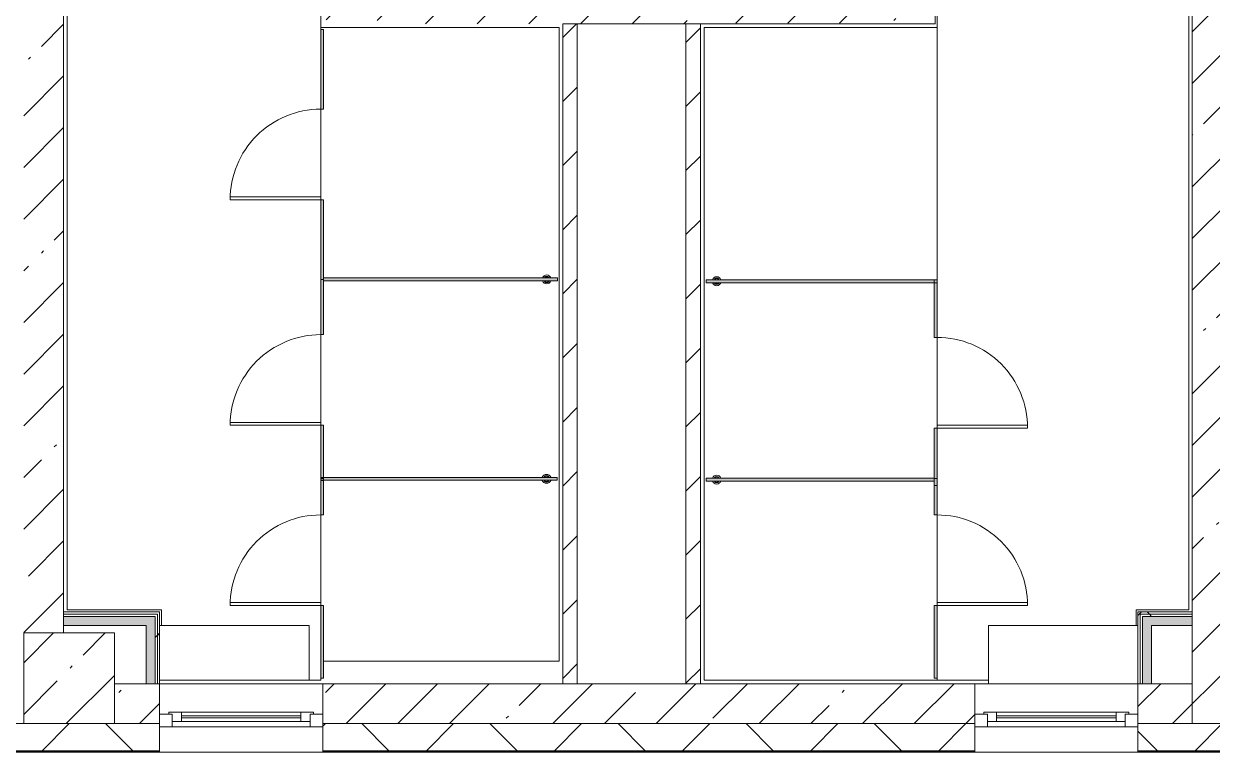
# Model space of a CAD drawing. Header units: millimetres. Extents: x 81566 to 292854, y -8553 to 29000.
# Drawn here: x 231254 to 237814, y -258 to 3760 of the extents above; entities that cross this region are included whole.
import ezdxf

# ---------------------------------------------------------------- set-up
doc = ezdxf.new("R2010")
doc.units = ezdxf.units.MM
for name, color, linetype, lineweight in [('A-DOOR-6', 7, 'Continuous', 5), ('A-GENM-2', 7, 'Continuous', 5), ('A-GLAZ-3', 7, 'Continuous', 5), ('A-WALL', 7, 'Continuous', 9), ('A-WALL-4', 7, 'Continuous', 5), ('I-WALL-4', 7, 'Continuous', 5), ('S-COLS-1', 7, 'Continuous', 5)]:
    doc.layers.add(name, color=color, linetype=linetype, lineweight=lineweight)
for name, color, linetype, lineweight, true_color in [('A-FLOR-1', 7, 'Continuous', 5, 0xaaaaaa), ('A-GENM-4', 7, 'Continuous', 5, 0xe2ddcd), ('I-WALL-1', 7, 'Continuous', 5, 0xe7e7e7), ('I-WALL-2', 7, 'Continuous', 9, 0xe7e7e7)]:
    doc.layers.add(name, color=color, linetype=linetype, lineweight=lineweight, true_color=true_color)
pattern_1 = [(45, (165843.6, 0), (-285.1231, 285.1231), []), (45, (166128.7, 0), (-285.1231, 285.1231), [504.031, -100.806, 16.764, -84.042])]
pattern_2 = [(45, (165843.58, 0), (-176.7767, 176.7767), [])]
pattern_3 = [(45, (165843.6, 0), (-530.33, 530.33), []), (135, (165843.6, 0), (-530.33, -530.33), [])]

# ---------------------------------------------------------------- blocks, each defined once
blk = doc.blocks.new('BSC_Колонна _Прямоугольная - 500х500-V298-2_2_3_птичка')
at = {"layer": 'S-COLS-1'}
h = blk.add_hatch(dxfattribs=at)
h.set_pattern_fill('FP_84', color=256, style=0, pattern_type=2)
h.set_pattern_definition([(45, (-65660, -150), (-285.1231, 285.1231), []), (45, (-65374.88, -150), (-285.1231, 285.1231), [504.031, -100.806, 16.764, -84.042])])
h.paths.add_polyline_path([(-231.9, -250), (250, -250), (250, 250), (-250, 250), (-250, -250)])
for p, q in [((250, 250), (-250, 250)), ((-250, 250), (-250, -250)), ((250, -250), (250, 250)), ((-250, -250), (250, -250))]:
    blk.add_line(p, q, dxfattribs=at)
blk = doc.blocks.new('120_Окно_СКБ_1Ст - 120_Окно_СКБ_1Ст 900х2500_h_-22445987-2_2_3_птичка')
at = {"layer": 'A-GLAZ-3'}
for p, q in [((-450, -127), (-450, -57)), ((-450, -57), (-380, -57)), ((450, -57), (-450, -57)), ((-380, -57), (-380, -127)), ((380, -127), (380, -57)), ((380, -57), (450, -57)), ((450, -57), (450, -127)), ((-380, -127), (-450, -127)), ((-450, -127), (-400, -127)), ((-380, -127), (-400, -127)), ((-400, -127), (-400, -137)), ((380, -87), (-380, -87)), ((-380, -87), (-380, -127)), ((-330, -137), (-330, -87)), ((-330, -107), (330, -107)), ((330, -117), (-330, -117)), ((330, -137), (330, -87)), ((380, -127), (380, -87)), ((450, -127), (380, -127)), ((400, -127), (380, -127)), ((400, -127), (450, -127)), ((400, -137), (400, -127)), ((-400, -137), (400, -137)), ((400, -137), (-400, -137))]:
    blk.add_line(p, q, dxfattribs=at)
blk = doc.blocks.new('131_Сантехническая перегородка_Дверь_ поз_4 - СД-1-V423-2_2_3_птичка')
at = {"layer": 'A-GENM-4'}
for points in [[(-190, 8), (-190, -8), (250, -8), (250, 8), (183.4, 8)], [(750, -8), (1190, -8), (1190, 8), (750, 8)]]:
    blk.add_hatch(color=256, dxfattribs=at).paths.add_polyline_path(points)
at = {"layer": 'A-DOOR-6'}
for p, q in [((266, 508), (250, 508)), ((250, 8), (250, 508)), ((266, 8), (266, 508)), ((266, 8), (250, 8))]:
    blk.add_line(p, q, dxfattribs=at)
blk.add_arc((250, 8), 500, 360, 90, dxfattribs=at)
at = {"layer": 'A-GENM-2'}
for p, q in [((250, 8), (-190, 8)), ((-190, 8), (-190, -8)), ((250, -8), (250, 8)), ((1190, 8), (750, 8)), ((750, 8), (750, -8)), ((1190, -8), (1190, 8)), ((-190, -8), (250, -8)), ((750, -8), (1190, -8))]:
    blk.add_line(p, q, dxfattribs=at)
blk = doc.blocks.new('131_Сантехническая перегородка_Дверь - СД-1-V424-2_2_3_птичка')
at = {"layer": 'A-GENM-4'}
for points in [[(0, -8), (317.3, -8), (317.3, 8), (0, 8)], [(817.3, -7.8), (817.3, -8), (1119.2, -7.8), (1119.2, 8), (817.3, 8)]]:
    blk.add_hatch(color=256, dxfattribs=at).paths.add_polyline_path(points)
at = {"layer": 'A-DOOR-6'}
for p, q in [((333.3, -8), (317.3, -8)), ((317.3, -8), (317.3, -508)), ((333.3, -8), (333.3, -508)), ((333.3, -508), (317.3, -508))]:
    blk.add_line(p, q, dxfattribs=at)
blk.add_arc((317.3, -8), 500, 270, 0, dxfattribs=at)
at = {"layer": 'A-GENM-2'}
for p, q in [((317.3, 8), (0, 8)), ((0, 8), (0, -8)), ((317.3, -8), (317.3, 8)), ((1134.7, 8), (817.3, 8)), ((817.3, 8), (817.3, -8)), ((1134.7, -8), (1134.7, 8)), ((0, -8), (317.3, -8)), ((817.3, -8), (1134.7, -8))]:
    blk.add_line(p, q, dxfattribs=at)
blk = doc.blocks.new('131_Сантехническая перегородка_Дверь - СД-1-V425-2_2_3_птичка')
at = {"layer": 'A-GENM-4'}
for points in [[(0, 7.5), (2, 7.5), (18, 7.5), (18, -8), (305.2, -8), (305.2, 8), (0, 8)], [(805.2, 8), (805.2, -8), (1109, -8), (1109, 8)]]:
    blk.add_hatch(color=256, dxfattribs=at).paths.add_polyline_path(points)
at = {"layer": 'A-DOOR-6'}
for p, q in [((321.2, 508), (305.2, 508)), ((305.2, 8), (305.2, 508)), ((321.2, 8), (321.2, 508)), ((321.2, 8), (305.2, 8))]:
    blk.add_line(p, q, dxfattribs=at)
blk.add_arc((305.2, 8), 500, 360, 90, dxfattribs=at)
at = {"layer": 'A-GENM-2'}
for p, q in [((305.2, 8), (0, 8)), ((0, 8), (0, -8)), ((305.2, -8), (305.2, 8)), ((1110.4, 8), (805.2, 8)), ((805.2, 8), (805.2, -8)), ((1110.4, -8), (1110.4, 8)), ((0, -8), (305.2, -8)), ((805.2, -8), (1110.4, -8))]:
    blk.add_line(p, q, dxfattribs=at)
blk = doc.blocks.new('131_Сантехническая перегородка_Дверь_сдвиг_ - СД-1-V426-2_2_3_птичка')
at = {"layer": 'A-GENM-4'}
for points in [[(0, 8), (0, -8), (400, -8), (400, 8), (94, 8)], [(900, 8), (900, -8), (1089, -8), (1089, 8)]]:
    blk.add_hatch(color=256, dxfattribs=at).paths.add_polyline_path(points)
at = {"layer": 'A-DOOR-6'}
for p, q in [((416, 508), (400, 508)), ((400, 8), (400, 508)), ((416, 8), (416, 508)), ((416, 8), (400, 8))]:
    blk.add_line(p, q, dxfattribs=at)
blk.add_arc((400, 8), 500, 360, 90, dxfattribs=at)
at = {"layer": 'A-GENM-2'}
for p, q in [((400, 8), (0, 8)), ((0, 8), (0, -8)), ((400, -8), (400, 8)), ((1100, 8), (900, 8)), ((900, 8), (900, -8)), ((1100, -8), (1100, 8)), ((0, -8), (400, -8)), ((900, -8), (1100, -8))]:
    blk.add_line(p, q, dxfattribs=at)
blk = doc.blocks.new('131_Сантехническая перегородка_Дверь_сдвиг_ - СД-1-V427-2_2_3_птичка')
at = {"layer": 'A-GENM-4'}
for points in [[(0, -8), (400, -8), (400, 8), (0, 8)], [(900, -8), (1061.8, -8), (1061.8, 8), (900, 8)]]:
    blk.add_hatch(color=256, dxfattribs=at).paths.add_polyline_path(points)
at = {"layer": 'A-DOOR-6'}
for p, q in [((416, -8), (400, -8)), ((400, -8), (400, -508)), ((416, -8), (416, -508)), ((416, -508), (400, -508))]:
    blk.add_line(p, q, dxfattribs=at)
blk.add_arc((400, -8), 500, 270, 0, dxfattribs=at)
at = {"layer": 'A-GENM-2'}
for p, q in [((400, 8), (0, 8)), ((0, 8), (0, -8)), ((400, -8), (400, 8)), ((1100, 8), (900, 8)), ((900, 8), (900, -8)), ((1100, -8), (1100, 8)), ((0, -8), (400, -8)), ((900, -8), (1100, -8))]:
    blk.add_line(p, q, dxfattribs=at)
blk = doc.blocks.new('131_Сантехническая перегородка - СП-4-V428-2_2_3_птичка')
at = {"layer": 'A-GENM-4'}
blk.add_hatch(color=256, dxfattribs=at).paths.add_polyline_path([(517.2, -8), (1330, -8), (1330, 8), (55.2, 8), (55.2, -8), (428.8, -8)])
at = {"layer": 'A-GENM-2'}
for p, q in [((1330, 8), (55.2, 8)), ((55.2, 8), (55.2, -8)), ((1330, -8), (1330, 8)), ((55.2, -8), (1330, -8))]:
    blk.add_line(p, q, dxfattribs=at)
at = {"layer": 'A-GENM-2', "flags": 128}
for points in [[(126.7, 8), (126.3, 8.5), (126, 9), (125.6, 9.5), (125.2, 9.9), (124.8, 10.4), (124.4, 10.8), (123.9, 11.2), (123.5, 11.6), (123, 12), (122.5, 12.3), (122, 12.7), (121.5, 13), (121, 13.3), (120.5, 13.6), (119.9, 13.8), (119.4, 14), (118.8, 14.3), (118.2, 14.4), (117.6, 14.6), (117, 14.7), (116.5, 14.9), (115.9, 14.9), (115.3, 15), (114.7, 15.1), (114.1, 15.1), (113.5, 15.1), (112.8, 15), (112.2, 15), (111.7, 14.9), (111.1, 14.8), (110.5, 14.7), (109.9, 14.5), (109.3, 14.4), (108.7, 14.2), (108.2, 13.9), (107.6, 13.7), (107.1, 13.4), (106.5, 13.2), (106, 12.9), (105.5, 12.5), (105, 12.2), (104.5, 11.8), (104.1, 11.4), (103.6, 11), (103.2, 10.6), (102.8, 10.2), (102.4, 9.7), (102, 9.3), (101.6, 8.8), (101.3, 8.3), (101.1, 8)], [(101.1, -8), (101.4, -8.5), (101.8, -9), (102.2, -9.5), (102.6, -9.9), (103, -10.4), (103.4, -10.8), (103.8, -11.2), (104.3, -11.6), (104.7, -12), (105.2, -12.3), (105.7, -12.7), (106.2, -13), (106.8, -13.3), (107.3, -13.6), (107.9, -13.8), (108.4, -14), (109, -14.3), (109.6, -14.4), (110.1, -14.6), (110.7, -14.7), (111.3, -14.9), (111.9, -14.9), (112.5, -15), (113.1, -15.1), (113.7, -15.1), (114.3, -15.1), (114.9, -15), (115.5, -15), (116.1, -14.9), (116.7, -14.8), (117.3, -14.7), (117.9, -14.5), (118.5, -14.4), (119, -14.2), (119.6, -13.9), (120.2, -13.7), (120.7, -13.4), (121.2, -13.2), (121.7, -12.9), (122.3, -12.5), (122.7, -12.2), (123.2, -11.8), (123.7, -11.4), (124.1, -11), (124.6, -10.6), (125, -10.2), (125.4, -9.7), (125.8, -9.3), (126.1, -8.8), (126.5, -8.3), (126.7, -8)]]:
    blk.add_lwpolyline(points, dxfattribs=at)
at = {"layer": 'A-GENM-2'}
for radius, start, end in [(24.6, 19.91127, 160.08873), (17.6, 45, 135), (17.6, 45, 135), (15.1, 45, 135), (24.6, 199.91127, 340.08873), (17.6, 225, 315), (17.6, 225, 315), (15.1, 225, 315)]:
    blk.add_arc((113.9, 0), radius, start, end, dxfattribs=at)
blk = doc.blocks.new('131_Сантехническая перегородка - СП-4-V429-2_2_3_птичка')
at = {"layer": 'A-GENM-4'}
blk.add_hatch(color=256, dxfattribs=at).paths.add_polyline_path([(558.3, -8), (1330, -8), (1330, 8), (71.3, 8), (71.3, -8)])
at = {"layer": 'A-GENM-2'}
for p, q in [((1330, 8), (71.3, 8)), ((71.3, 8), (71.3, -8)), ((1330, -8), (1330, 8)), ((71.3, -8), (1330, -8))]:
    blk.add_line(p, q, dxfattribs=at)
at = {"layer": 'A-GENM-2', "flags": 128}
for points in [[(142.8, 8), (142.5, 8.5), (142.1, 9), (141.8, 9.5), (141.4, 9.9), (141, 10.4), (140.5, 10.8), (140.1, 11.2), (139.6, 11.6), (139.2, 12), (138.7, 12.3), (138.2, 12.7), (137.7, 13), (137.1, 13.3), (136.6, 13.6), (136.1, 13.8), (135.5, 14), (134.9, 14.3), (134.4, 14.4), (133.8, 14.6), (133.2, 14.7), (132.6, 14.9), (132, 14.9), (131.4, 15), (130.8, 15.1), (130.2, 15.1), (129.6, 15.1), (129, 15), (128.4, 15), (127.8, 14.9), (127.2, 14.8), (126.6, 14.7), (126, 14.5), (125.4, 14.4), (124.9, 14.2), (124.3, 13.9), (123.8, 13.7), (123.2, 13.4), (122.7, 13.2), (122.2, 12.9), (121.7, 12.5), (121.2, 12.2), (120.7, 11.8), (120.2, 11.4), (119.8, 11), (119.3, 10.6), (118.9, 10.2), (118.5, 9.7), (118.1, 9.3), (117.8, 8.8), (117.4, 8.3), (117.3, 8)], [(117.3, -8), (117.6, -8.5), (117.9, -9), (118.3, -9.5), (118.7, -9.9), (119.1, -10.4), (119.5, -10.8), (120, -11.2), (120.4, -11.6), (120.9, -12), (121.4, -12.3), (121.9, -12.7), (122.4, -13), (122.9, -13.3), (123.5, -13.6), (124, -13.8), (124.6, -14), (125.1, -14.3), (125.7, -14.4), (126.3, -14.6), (126.9, -14.7), (127.5, -14.9), (128.1, -14.9), (128.7, -15), (129.3, -15.1), (129.9, -15.1), (130.5, -15.1), (131.1, -15), (131.7, -15), (132.3, -14.9), (132.9, -14.8), (133.4, -14.7), (134, -14.5), (134.6, -14.4), (135.2, -14.2), (135.7, -13.9), (136.3, -13.7), (136.8, -13.4), (137.4, -13.2), (137.9, -12.9), (138.4, -12.5), (138.9, -12.2), (139.4, -11.8), (139.8, -11.4), (140.3, -11), (140.7, -10.6), (141.1, -10.2), (141.5, -9.7), (141.9, -9.3), (142.3, -8.8), (142.6, -8.3), (142.8, -8)]]:
    blk.add_lwpolyline(points, dxfattribs=at)
at = {"layer": 'A-GENM-2'}
for radius, start, end in [(24.6, 19.91127, 160.08873), (17.6, 45, 135), (17.6, 45, 135), (15.1, 45, 135), (24.6, 199.91127, 340.08873), (17.6, 225, 315), (17.6, 225, 315), (15.1, 225, 315)]:
    blk.add_arc((130, 0), radius, start, end, dxfattribs=at)
blk = doc.blocks.new('131_Сантехническая перегородка - СП-4-V430-2_2_3_птичка')
at = {"layer": 'A-GENM-4'}
blk.add_hatch(color=256, dxfattribs=at).paths.add_polyline_path([(41.3, 8), (39.9, 8), (41.3, -8), (1330, -8), (1330, 8), (760.3, 8)])
at = {"layer": 'A-GENM-2'}
for p, q in [((1330, 8), (39.9, 8)), ((39.9, 8), (39.9, -8)), ((1330, -8), (1330, 8)), ((39.9, -8), (1330, -8))]:
    blk.add_line(p, q, dxfattribs=at)
at = {"layer": 'A-GENM-2', "flags": 128}
for points in [[(111.4, 8), (111, 8.5), (110.7, 9), (110.3, 9.5), (109.9, 9.9), (109.5, 10.4), (109.1, 10.8), (108.6, 11.2), (108.2, 11.6), (107.7, 12), (107.2, 12.3), (106.7, 12.7), (106.2, 13), (105.7, 13.3), (105.2, 13.6), (104.6, 13.8), (104, 14), (103.5, 14.3), (102.9, 14.4), (102.3, 14.6), (101.7, 14.7), (101.1, 14.9), (100.6, 14.9), (100, 15), (99.4, 15.1), (98.7, 15.1), (98.1, 15.1), (97.5, 15), (96.9, 15), (96.3, 14.9), (95.8, 14.8), (95.2, 14.7), (94.6, 14.5), (94, 14.4), (93.4, 14.2), (92.9, 13.9), (92.3, 13.7), (91.8, 13.4), (91.2, 13.2), (90.7, 12.9), (90.2, 12.5), (89.7, 12.2), (89.2, 11.8), (88.8, 11.4), (88.3, 11), (87.9, 10.6), (87.5, 10.2), (87.1, 9.7), (86.7, 9.3), (86.3, 8.8), (86, 8.3), (85.8, 8)], [(85.8, -8), (86.1, -8.5), (86.5, -9), (86.9, -9.5), (87.2, -9.9), (87.6, -10.4), (88.1, -10.8), (88.5, -11.2), (89, -11.6), (89.4, -12), (89.9, -12.3), (90.4, -12.7), (90.9, -13), (91.5, -13.3), (92, -13.6), (92.6, -13.8), (93.1, -14), (93.7, -14.3), (94.3, -14.4), (94.8, -14.6), (95.4, -14.7), (96, -14.9), (96.6, -14.9), (97.2, -15), (97.8, -15.1), (98.4, -15.1), (99, -15.1), (99.6, -15), (100.2, -15), (100.8, -14.9), (101.4, -14.8), (102, -14.7), (102.6, -14.5), (103.2, -14.4), (103.7, -14.2), (104.3, -13.9), (104.8, -13.7), (105.4, -13.4), (105.9, -13.2), (106.4, -12.9), (106.9, -12.5), (107.4, -12.2), (107.9, -11.8), (108.4, -11.4), (108.8, -11), (109.3, -10.6), (109.7, -10.2), (110.1, -9.7), (110.5, -9.3), (110.8, -8.8), (111.2, -8.3), (111.4, -8)]]:
    blk.add_lwpolyline(points, dxfattribs=at)
at = {"layer": 'A-GENM-2'}
for radius, start, end in [(24.6, 19.91127, 160.08873), (17.6, 45, 135), (17.6, 45, 135), (15.1, 45, 135), (24.6, 199.91127, 340.08873), (17.6, 225, 315), (17.6, 225, 315), (15.1, 225, 315)]:
    blk.add_arc((98.6, 0), radius, start, end, dxfattribs=at)
blk = doc.blocks.new('131_Сантехническая перегородка - СП-4-V431-2_2_3_птичка')
at = {"layer": 'A-GENM-4'}
blk.add_hatch(color=256, dxfattribs=at).paths.add_polyline_path([(744.5, 8), (25.5, 8), (25.5, -8), (1330, -8), (1330, 8)])
at = {"layer": 'A-GENM-2'}
for p, q in [((1330, 8), (25.5, 8)), ((25.5, 8), (25.5, -8)), ((1330, -8), (1330, 8)), ((25.5, -8), (1330, -8))]:
    blk.add_line(p, q, dxfattribs=at)
at = {"layer": 'A-GENM-2', "flags": 128}
for points in [[(97, 8), (96.7, 8.5), (96.3, 9), (95.9, 9.5), (95.5, 9.9), (95.1, 10.4), (94.7, 10.8), (94.3, 11.2), (93.8, 11.6), (93.3, 12), (92.9, 12.3), (92.4, 12.7), (91.8, 13), (91.3, 13.3), (90.8, 13.6), (90.2, 13.8), (89.7, 14), (89.1, 14.3), (88.5, 14.4), (88, 14.6), (87.4, 14.7), (86.8, 14.9), (86.2, 14.9), (85.6, 15), (85, 15.1), (84.4, 15.1), (83.8, 15.1), (83.2, 15), (82.6, 15), (82, 14.9), (81.4, 14.8), (80.8, 14.7), (80.2, 14.5), (79.6, 14.4), (79.1, 14.2), (78.5, 13.9), (77.9, 13.7), (77.4, 13.4), (76.9, 13.2), (76.4, 12.9), (75.8, 12.5), (75.3, 12.2), (74.9, 11.8), (74.4, 11.4), (74, 11), (73.5, 10.6), (73.1, 10.2), (72.7, 9.7), (72.3, 9.3), (72, 8.8), (71.6, 8.3), (71.4, 8)], [(71.4, -8), (71.8, -8.5), (72.1, -9), (72.5, -9.5), (72.9, -9.9), (73.3, -10.4), (73.7, -10.8), (74.1, -11.2), (74.6, -11.6), (75.1, -12), (75.6, -12.3), (76.1, -12.7), (76.6, -13), (77.1, -13.3), (77.6, -13.6), (78.2, -13.8), (78.7, -14), (79.3, -14.3), (79.9, -14.4), (80.5, -14.6), (81.1, -14.7), (81.6, -14.9), (82.2, -14.9), (82.8, -15), (83.4, -15.1), (84, -15.1), (84.6, -15.1), (85.2, -15), (85.8, -15), (86.4, -14.9), (87, -14.8), (87.6, -14.7), (88.2, -14.5), (88.8, -14.4), (89.4, -14.2), (89.9, -13.9), (90.5, -13.7), (91, -13.4), (91.6, -13.2), (92.1, -12.9), (92.6, -12.5), (93.1, -12.2), (93.6, -11.8), (94, -11.4), (94.5, -11), (94.9, -10.6), (95.3, -10.2), (95.7, -9.7), (96.1, -9.3), (96.5, -8.8), (96.8, -8.3), (97, -8)]]:
    blk.add_lwpolyline(points, dxfattribs=at)
at = {"layer": 'A-GENM-2'}
for radius, start, end in [(24.6, 19.91127, 160.08873), (17.6, 45, 135), (17.6, 45, 135), (15.1, 45, 135), (24.6, 199.91127, 340.08873), (17.6, 225, 315), (17.6, 225, 315), (15.1, 225, 315)]:
    blk.add_arc((84.2, 0), radius, start, end, dxfattribs=at)

msp = doc.modelspace()

# ---------------------------------------------------------------- hatches: boundary and pattern name
at = {"layer": 'A-WALL-4'}
h = msp.add_hatch(dxfattribs=at)
h.set_pattern_fill('FP_101', color=256, style=0, pattern_type=2)
h.set_pattern_definition([(45, (165843.6, 0), (-353.5534, 353.5534), []), (135, (165843.6, 0), (-353.5534, -353.5534), [])])
h.paths.add_polyline_path([(241431.6, -250), (241543.6, -250), (241543.6, -100), (237403.6, -100), (237403.6, -250), (241323.6, -250)])
h.paths.add_polyline_path([(236503.6, -250), (236503.6, -100), (232903.6, -100), (232903.6, -250), (235506.5, -250)])
h.paths.add_polyline_path([(227302.5, -250), (227903.6, -250), (227903.6, -100), (226753.6, -100), (226753.6, -250)])
h.paths.add_polyline_path([(224653.6, -250), (224653.6, -100), (223903.6, -100), (223903.6, -250), (224567.8, -250)])
h.paths.add_polyline_path([(231003.6, -250), (232003.6, -250), (232003.6, -100), (231003.6, -100), (231003.6, -236)])
h.paths.add_polyline_path([(223003.6, -250), (223003.6, -100), (222253.6, -100), (222253.6, -250), (222744.7, -250)])
h.paths.add_polyline_path([(214653.6, -250), (214653.6, -100), (213253.6, -100), (213253.6, -250), (214540.7, -250)])
h.paths.add_polyline_path([(217753.6, -250), (219153.6, -250), (219153.6, -100), (217753.6, -100), (217753.6, -208.4)])
h.paths.add_polyline_path([(211153.6, -250), (211153.6, -100), (210779.9, -100), (210779.9, -250)])
h.paths.add_polyline_path([(209879.9, -250), (209879.9, -100), (208503.6, -100), (208503.6, -250), (209071.3, -250)])
h.paths.add_polyline_path([(205403.6, -250), (205403.6, -100), (203833.6, -100), (203833.6, -250), (204513.5, -250)])
h.paths.add_polyline_path([(201733.6, -250), (201733.6, -100), (200613.6, -100), (200613.6, -250), (201323.1, -250)])
h.paths.add_polyline_path([(199713.6, -250), (199713.6, -100), (198853.6, -100), (198853.6, -250), (199044.2, -250)])
h.paths.add_polyline_path([(196753.6, -250), (196753.6, -100), (195053.3, -100), (195053.3, -250), (196309.5, -250)])
h.paths.add_polyline_path([(187453.6, -250), (188553.6, -250), (188553.6, -100), (187453.6, -100), (187453.6, -145.3)])
h.paths.add_polyline_path([(192253.3, -250), (192253.3, -100), (190653.6, -100), (190653.6, -250), (192207.5, -250)])
h.paths.add_polyline_path([(182180.4, -250), (183103.6, -250), (183103.6, -100), (181953.6, -100), (181953.6, -250)])
h.paths.add_polyline_path([(184003.6, -250), (184653.6, -250), (184653.6, -100), (184003.6, -100), (184003.6, -138.1)])
h.paths.add_polyline_path([(165733.6, -250), (169573.6, -250), (169573.6, -100), (165583.6, -100), (165583.6, -250)])
h.paths.add_polyline_path([(170473.6, -250), (174403.6, -250), (174403.6, -100), (170473.6, -100), (170473.6, -109.9)])
h.paths.add_polyline_path([(178853.6, -250), (178853.6, -100), (177503.6, -100), (177503.6, -250), (178078.4, -250)])
at = {"layer": 'I-WALL-1'}
for points in [[(231928.6, 440.5), (231978.6, 440.5), (231978.6, 490.5), (231473.6, 490.5), (231473.6, 440.5), (231860.3, 440.5)], [(237478.6, 120), (237478.6, 440.5), (237428.6, 440.5), (237428.6, 120)]]:
    msp.add_hatch(color=256, dxfattribs=at).paths.add_polyline_path(points)
at = {"layer": 'I-WALL-2'}
for points in [[(237478.6, 440.5), (237703.6, 440.5), (237703.6, 490.5), (237428.6, 490.5), (237428.6, 440.5)], [(231978.6, 120), (231978.6, 440.5), (231928.6, 440.5), (231928.6, 120)]]:
    msp.add_hatch(color=256, dxfattribs=at).paths.add_polyline_path(points)
at = {"layer": 'I-WALL-4'}
h = msp.add_hatch(dxfattribs=at)
h.set_pattern_fill('FP_97', color=256, style=0, pattern_type=2)
h.set_pattern_definition(pattern_1)
h.paths.add_polyline_path([(237703.6, 120), (237923.6, 120), (237923.6, 7900), (237703.6, 7900), (237703.6, 301.1)])
h = msp.add_hatch(dxfattribs=at)
h.set_pattern_fill('FP_97', color=256, style=0, pattern_type=2)
h.set_pattern_definition(pattern_1)
h.paths.add_polyline_path([(231425.6, 400), (231473.6, 400), (231473.6, 7400), (231253.6, 7400), (231253.6, 400), (231417.2, 400)])
h = msp.add_hatch(dxfattribs=at)
h.set_pattern_fill('FP_97', color=256, style=0, pattern_type=2)
h.set_pattern_definition(pattern_1)
h.paths.add_polyline_path([(234208.6, 3760), (236283.6, 3765.4), (236283.6, 3980), (232923.6, 3980), (232923.6, 3760), (233983.6, 3760)])
h = msp.add_hatch(dxfattribs=at)
h.set_pattern_fill('FP_102', color=256, style=0, pattern_type=2)
h.set_pattern_definition(pattern_2)
h.paths.add_polyline_path([(234308.6, 120), (234308.6, 3760), (234228.6, 3760), (234228.6, 120)])
h = msp.add_hatch(dxfattribs=at)
h.set_pattern_fill('FP_102', color=256, style=0, pattern_type=2)
h.set_pattern_definition(pattern_2)
h.paths.add_polyline_path([(234988.6, 120), (234988.6, 3760), (234908.6, 3760), (234908.6, 120)])
h = msp.add_hatch(dxfattribs=at)
h.set_pattern_fill('FP_171', color=256, style=0, pattern_type=2)
h.set_pattern_definition(pattern_3)
h.paths.add_polyline_path([(231991.1, 120), (231989.1, 490.5), (231978.6, 490.5), (231978.6, 120)])
h = msp.add_hatch(dxfattribs=at)
h.set_pattern_fill('FP_171', color=256, style=0, pattern_type=2)
h.set_pattern_definition(pattern_3)
h.paths.add_polyline_path([(232003.6, 120), (232003.6, 503), (231991.1, 503), (231991.1, 120)])
h = msp.add_hatch(dxfattribs=at)
h.set_pattern_fill('FP_171', color=256, style=0, pattern_type=2)
h.set_pattern_definition(pattern_3)
h.paths.add_polyline_path([(237683.6, 503), (237703.6, 503), (237703.6, 515.5), (237403.6, 515.5), (237403.6, 503), (237482.7, 503)])
h = msp.add_hatch(dxfattribs=at)
h.set_pattern_fill('FP_171', color=256, style=0, pattern_type=2)
h.set_pattern_definition(pattern_3)
h.paths.add_polyline_path([(237416.1, 120), (237416.1, 503), (237403.6, 503), (237403.6, 120)])
h = msp.add_hatch(dxfattribs=at)
h.set_pattern_fill('FP_171', color=256, style=0, pattern_type=2)
h.set_pattern_definition(pattern_3)
h.paths.add_polyline_path([(237703.6, 490.5), (237703.6, 503), (237416.1, 503), (237416.1, 490.5), (237683.6, 490.5)])
h = msp.add_hatch(dxfattribs=at)
h.set_pattern_fill('FP_97', color=256, style=0, pattern_type=2)
h.set_pattern_definition(pattern_1)
h.paths.add_polyline_path([(237403.6, -100), (237703.6, -100), (237703.6, 120), (237403.6, 120), (237403.6, -13)])
h.paths.add_polyline_path([(231860.3, -100), (232003.6, -100), (232003.6, 120), (231753.6, 120), (231753.6, -100)])
h.paths.add_polyline_path([(232903.6, -100), (236503.6, -100), (236503.6, 120), (232903.6, 120), (232903.6, 100)])
h = msp.add_hatch(dxfattribs=at)
h.set_pattern_fill('FP_97', color=256, style=0, pattern_type=2)
h.set_pattern_definition(pattern_1)
h.paths.add_polyline_path([(239152.8, -100), (241323.6, -100), (241323.6, 120), (237703.6, 120), (237703.6, -100), (238241.2, -100)])

# ---------------------------------------------------------------- linework, layer by layer
at = {"layer": 'A-FLOR-1'}
for p, q in [((232892.6, 7672), (232892.6, 3729)), ((236294.6, 2347.5), (236294.6, 7660)), ((237683.6, 526.7), (237683.6, 7660)), ((231493.6, 7380), (231493.6, 526.5)), ((234208.6, 3740), (232892.6, 3740)), ((234208.6, 245), (234208.6, 3740)), ((235008.6, 3740), (235008.6, 140)), ((236294.6, 3740), (235008.6, 3740)), ((232892.6, 2789), (232892.6, 3289)), ((232892.6, 1545.2), (232892.6, 2045.2)), ((236294.6, 2030.1), (236294.6, 1530.1)), ((232892.6, 551), (232892.6, 1051)), ((236294.6, 1051), (236294.6, 551)), ((231493.6, 526.5), (232014.6, 526.5)), ((232014.6, 526.5), (232014.6, 440.5)), ((237393.1, 440.5), (237393.1, 526.7)), ((237393.1, 526.7), (237683.6, 526.7)), ((232828.6, 440.5), (232003.6, 440.5)), ((232828.6, 140), (232828.6, 440.5)), ((237403.6, 440.5), (236578.6, 440.5)), ((236578.6, 440.5), (236578.6, 120)), ((232908.6, 245), (234208.6, 245)), ((232003.6, 140), (232892.6, 140)), ((232892.6, 140), (232892.6, 151)), ((235008.6, 140), (236578.6, 140)), ((236294.6, 151), (236294.6, 140)), ((236578.6, 120), (237403.6, 120))]:
    msp.add_line(p, q, dxfattribs=at)
at = {"layer": 'A-WALL'}
for p, q in [((234308.6, 3760), (234228.6, 3760)), ((234988.6, 3760), (234908.6, 3760)), ((231991.1, 503), (231473.6, 503)), ((231978.6, 490.5), (231473.6, 490.5)), ((231978.6, 490.5), (231978.6, 120)), ((231991.1, 503), (231991.1, 120)), ((237416.1, 503), (237416.1, 120)), ((237416.1, 503), (237703.6, 503)), ((237428.6, 490.5), (237428.6, 120)), ((237428.6, 490.5), (237703.6, 490.5)), ((237703.6, 440.5), (237703.6, 515.5)), ((234228.6, 120), (234308.6, 120)), ((234908.6, 120), (234988.6, 120)), ((232003.6, -100), (231753.6, -100)), ((236503.6, -100), (232903.6, -100)), ((241323.6, -100), (237403.6, -100)), ((231003.6, -250), (232003.6, -250)), ((231003.6, -253), (232003.6, -253)), ((232903.6, -250), (236503.6, -250)), ((232903.6, -253), (236503.6, -253)), ((237403.6, -250), (241693.6, -250)), ((237403.6, -253), (241696.6, -253))]:
    msp.add_line(p, q, dxfattribs=at)
at = {"layer": 'A-WALL-4'}
for p, q in [((227903.6, -100), (231253.6, -100)), ((232003.6, -258), (232003.6, -100)), ((232903.6, -100), (232903.6, -258)), ((236503.6, -258), (236503.6, -100)), ((237403.6, -100), (237403.6, -258)), ((232003.6, -258), (223903.6, -258)), ((232003.6, -258), (241701.6, -258))]:
    msp.add_line(p, q, dxfattribs=at)
at = {"layer": 'I-WALL-4'}
for p, q in [((237703.6, 7680), (237703.6, 515.5)), ((231473.6, 400), (231473.6, 7400)), ((236283.6, 3760), (236283.6, 3980)), ((234228.6, 3760), (234228.6, 120)), ((234308.6, 3760), (234908.6, 3760)), ((234308.6, 120), (234308.6, 3760)), ((234908.6, 3760), (234908.6, 120)), ((234988.6, 3760), (236283.6, 3760)), ((234988.6, 120), (234988.6, 3760)), ((232003.6, 515.5), (231473.6, 515.5)), ((232003.6, 120), (232003.6, 515.5)), ((237403.6, 515.5), (237403.6, 120)), ((237703.6, 515.5), (237403.6, 515.5)), ((231473.6, 440.5), (231928.6, 440.5)), ((231928.6, 440.5), (231928.6, 120)), ((237478.6, 120), (237478.6, 440.5)), ((237478.6, 440.5), (237703.6, 440.5)), ((237703.6, 440.5), (237703.6, -100)), ((234228.6, 120), (231753.6, 120)), ((232003.6, -100), (232003.6, 120)), ((232903.6, 120), (232903.6, -100)), ((234908.6, 120), (234308.6, 120)), ((236578.6, 120), (234988.6, 120)), ((236503.6, -100), (236503.6, 120)), ((237703.6, 120), (237403.6, 120)), ((237403.6, 120), (237403.6, -100))]:
    msp.add_line(p, q, dxfattribs=at)

# ---------------------------------------------------------------- block references
at = {"layer": 'A-GENM-2'}
for name, p, rotation in [('131_Сантехническая перегородка_Дверь_ поз_4 - СД-1-V423-2_2_3_птичка', (232900.6, 2539), 89.99999999997657), ('131_Сантехническая перегородка - СП-4-V430-2_2_3_птичка', (234238.9, 2350), 180), ('131_Сантехническая перегородка_Дверь - СД-1-V425-2_2_3_птичка', (232900.6, 1240), 89.99999999997657), ('131_Сантехническая перегородка_Дверь - СД-1-V424-2_2_3_птичка', (236286.6, 1212.8), 90.00000000002345), ('131_Сантехническая перегородка_Дверь_сдвиг_ - СД-1-V426-2_2_3_птичка', (232900.6, 151), 89.99999999997657), ('131_Сантехническая перегородка - СП-4-V431-2_2_3_птичка', (234223.1, 1250), 180), ('131_Сантехническая перегородка_Дверь_сдвиг_ - СД-1-V427-2_2_3_птичка', (236286.6, 151), 90.00000000002345)]:
    msp.add_blockref(name, p, dxfattribs=dict(at, rotation=rotation))
for name, p in [('131_Сантехническая перегородка - СП-4-V428-2_2_3_птичка', (234964.4, 2340)), ('131_Сантехническая перегородка - СП-4-V429-2_2_3_птичка', (234948.2, 1245.5))]:
    msp.add_blockref(name, p, dxfattribs=at)
at = {"layer": 'A-GLAZ-3', "rotation": 180}
for p in [(232453.6, -175), (236953.6, -175)]:
    msp.add_blockref('120_Окно_СКБ_1Ст - 120_Окно_СКБ_1Ст 900х2500_h_-22445987-2_2_3_птичка', p, dxfattribs=at)
at = {"layer": 'S-COLS-1'}
msp.add_blockref('BSC_Колонна _Прямоугольная - 500х500-V298-2_2_3_птичка', (231503.6, 150), dxfattribs=at)

doc.saveas('drawing.dxf')
